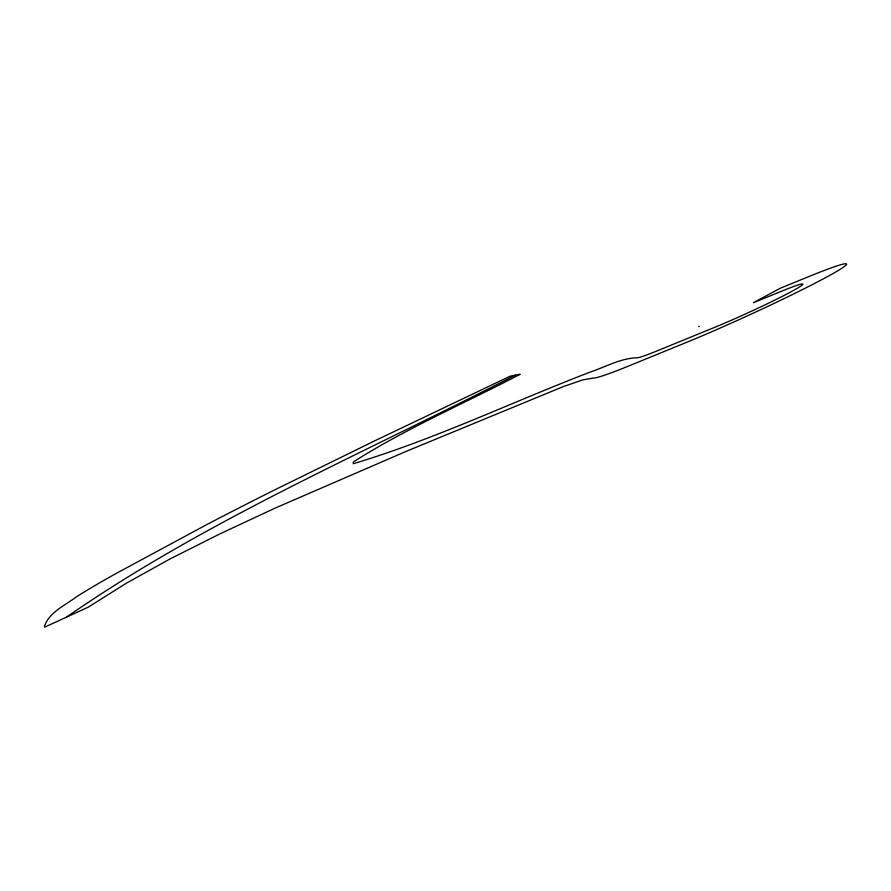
<?xml version="1.0" encoding="UTF-8"?>
<svg xmlns="http://www.w3.org/2000/svg" width="891" height="891" viewBox="0 0 891 891"><rect width="100%" height="100%" fill="white"/><g stroke="black" fill="none" stroke-linecap="round" stroke-linejoin="round"><path stroke-width="1.34" d="M66.413 617.185C206.512 520.088 364.252 452.951 515.198 375.2M698.622 326.629L699.301 326.318M44.561 625.928L44.606 627.186L88.231 607.172L126.344 583.204L170.092 558.924L219.687 533.987L275.364 508.004L405.828 451.514L563.312 386.583L582.759 379.911L593.718 377.984A107.989 5.647 -24.7 0 0 630.572 365.243L687.763 341.866A107.989 5.647 -24.7 0 0 825.556 277.647A107.989 5.647 -24.7 0 0 808.939 276.533L780.338 288.216L753.407 302.74L782.008 291.045A59.998 3.141 -24.7 0 1 791.241 291.669A59.998 3.141 -24.7 0 1 714.693 327.342L657.502 350.72A59.998 3.141 -24.7 0 1 637.02 357.803C620.648 358.204 605.546 366.958 590.232 372.059C511.245 402.387 434.318 439.497 353.226 463.743L353.393 461.894C406.441 428.248 464.567 403.289 520.188 374.265L510.22 376.147L374.877 440.767L275.519 489.471A431.678 22.587 -24.7 0 0 205.932 525.044L116.431 573.303A431.678 22.598 -24.7 0 0 76.637 596.692C65.399 605.234 49.696 611.883 44.561 625.928"/></g></svg>
